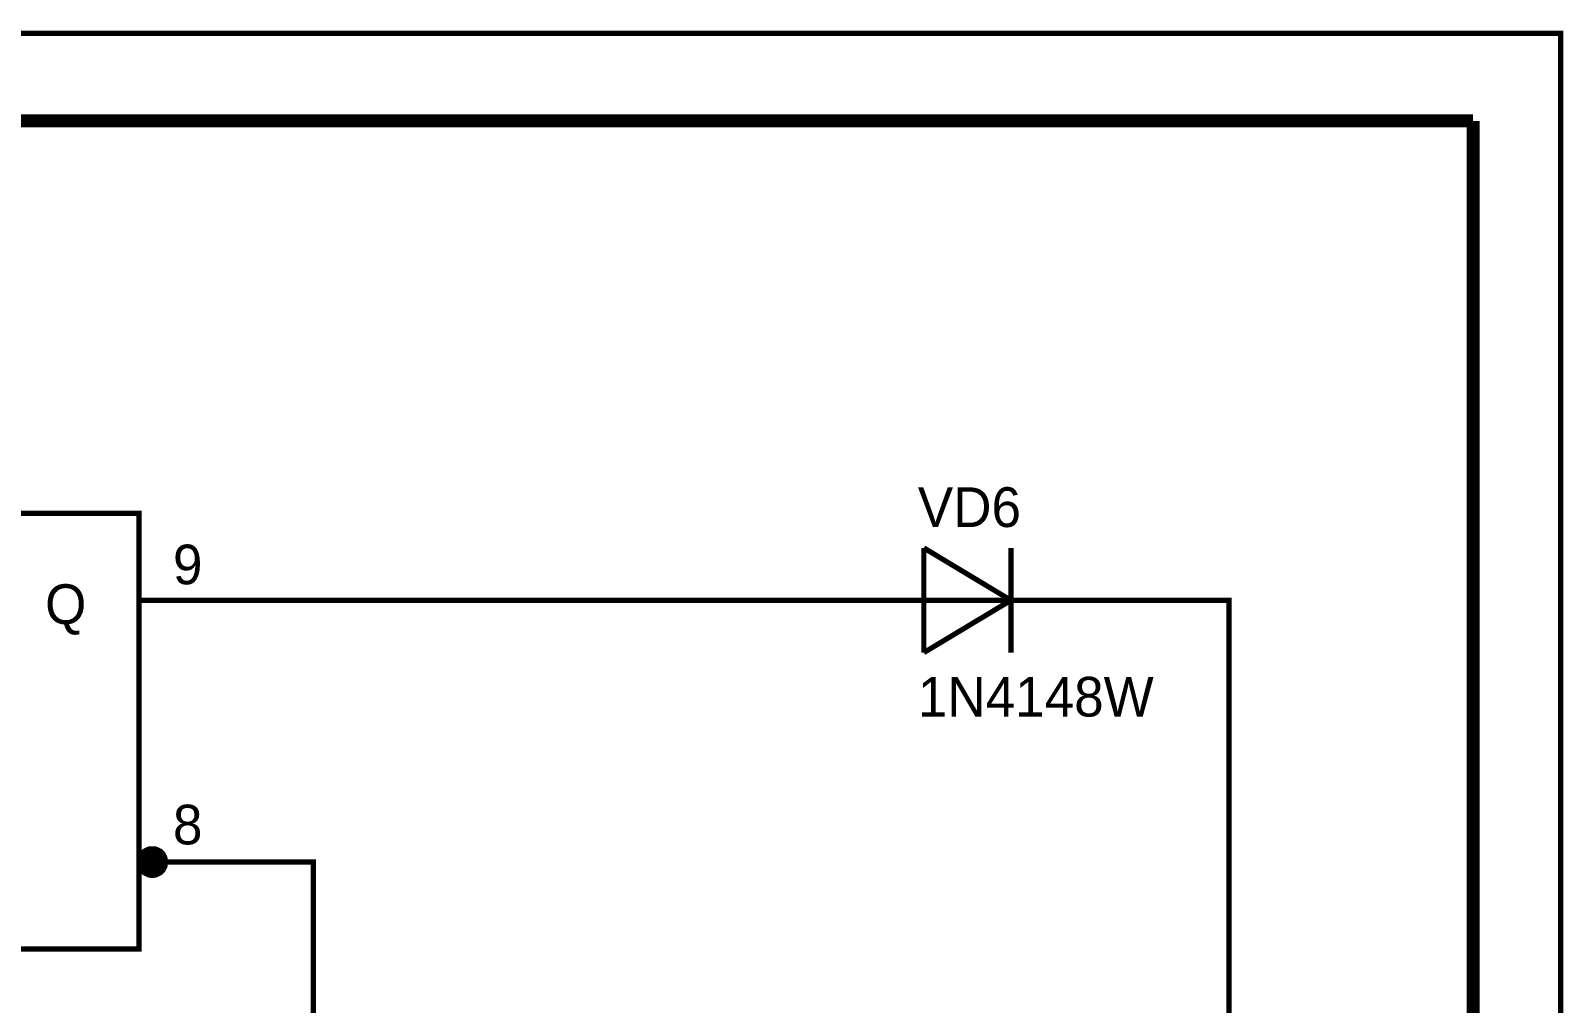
# Model space of a CAD drawing. Header units: millimetres. Extents: x 0 to 594, y 0 to 420.
# Drawn here: x 506.3 to 594.1, y 364.4 to 420.1 of the extents above; entities that cross this region are included whole.
import ezdxf

# ---------------------------------------------------------------- set-up
doc = ezdxf.new("R2010")
doc.units = ezdxf.units.MM
doc.layers.add('Sheet', color=255, linetype='Continuous')

msp = doc.modelspace()

# ---------------------------------------------------------------- linework, layer by layer
at = {"layer": 'Sheet'}
for points, const_width in [([(0.063, 420), (593.968, 420), (593.968, 0), (0.063, 0), (0.063, 420)], 0.3), ([(0.063, 420), (593.968, 420), (593.968, 0), (0.063, 0), (0.063, 420)], 0.3), ([(0.063, 420), (0.063, 0), (593.968, 0), (593.968, 420), (0.063, 420), (0.063, 420)], 0.0991), ([(0.063, 420), (0.063, 0), (593.968, 0), (593.968, 420), (0.063, 420), (0.063, 420)], 0.0991), ([(487.473, 392.486), (512.47, 392.486), (512.47, 367.5), (487.473, 367.5), (487.473, 392.486)], 0.3)]:
    msp.add_lwpolyline(points, close=True, dxfattribs=dict(at, const_width=const_width))
for points, const_width in [([(20.055, 414.977), (588.947, 414.977)], 0.749), ([(588.947, 414.977), (588.947, 4.991)], 0.749), ([(557.459, 390.496), (557.459, 384.495)], 0.3), ([(562.449, 387.495), (557.459, 390.496)], 0.3), ([(562.449, 390.496), (562.449, 384.495)], 0.3), ([(512.486, 387.495), (517.476, 387.495)], 0.3), ([(517.476, 387.495), (552.469, 387.495)], 0.3), ([(557.459, 387.495), (552.469, 387.495)], 0.3), ([(557.459, 384.495), (562.449, 387.495)], 0.3), ([(557.459, 387.495), (562.449, 387.495)], 0.3), ([(562.449, 387.495), (567.471, 387.495)], 0.3), ([(569.966, 222.477), (574.956, 222.477), (574.956, 317.495), (574.956, 387.495), (567.471, 387.495)], 0.3), ([(482.483, 377.482), (474.966, 377.482), (474.966, 359.982), (522.466, 359.982), (522.466, 372.491), (517.476, 372.491)], 0.3), ([(513.228, 373.249), (513.181, 373.249), (513.149, 373.249), (513.118, 373.233), (513.07, 373.233), (513.039, 373.233), (513.007, 373.218), (512.96, 373.202), (512.928, 373.186), (512.897, 373.17), (512.865, 373.154), (512.833, 373.139), (512.802, 373.123), (512.77, 373.107), (512.739, 373.075), (512.723, 373.06), (512.691, 373.028), (512.66, 372.996), (512.644, 372.981), (512.612, 372.949), (512.597, 372.917), (512.581, 372.886), (512.565, 372.854), (512.549, 372.823), (512.533, 372.791), (512.518, 372.759), (512.502, 372.712), (512.486, 372.681), (512.486, 372.649), (512.486, 372.602), (512.47, 372.57), (512.47, 372.538), (512.47, 372.491)], 0.3), ([(512.47, 372.491), (512.47, 372.444), (512.47, 372.412), (512.486, 372.38), (512.486, 372.333), (512.486, 372.301), (512.502, 372.27), (512.518, 372.222), (512.533, 372.191), (512.549, 372.159), (512.565, 372.128), (512.581, 372.096), (512.597, 372.065), (512.612, 372.033), (512.644, 372.001), (512.66, 371.986), (512.691, 371.954), (512.723, 371.922), (512.739, 371.907), (512.77, 371.875), (512.802, 371.859), (512.833, 371.843), (512.865, 371.828), (512.897, 371.812), (512.928, 371.796), (512.96, 371.78), (513.007, 371.764), (513.039, 371.749), (513.07, 371.749), (513.118, 371.749), (513.149, 371.733), (513.181, 371.733), (513.228, 371.733)], 0.3), ([(512.486, 372.491), (517.476, 372.491)], 0.3), ([(512.47, 372.491), (512.47, 372.538), (512.47, 372.57), (512.486, 372.602), (512.486, 372.649), (512.486, 372.681), (512.502, 372.712), (512.518, 372.759), (512.533, 372.791), (512.549, 372.823), (512.565, 372.854), (512.581, 372.886), (512.597, 372.917), (512.612, 372.949), (512.644, 372.981), (512.66, 372.996), (512.691, 373.028), (512.723, 373.06), (512.739, 373.075), (512.77, 373.107), (512.802, 373.123), (512.833, 373.139), (512.865, 373.154), (512.897, 373.17), (512.928, 373.186), (512.96, 373.202), (513.007, 373.218), (513.039, 373.233), (513.07, 373.233), (513.118, 373.233), (513.149, 373.249), (513.181, 373.249), (513.228, 373.249)], 0.0991), ([(513.228, 371.733), (513.181, 371.733), (513.149, 371.733), (513.118, 371.749), (513.07, 371.749), (513.039, 371.749), (513.007, 371.764), (512.96, 371.78), (512.928, 371.796), (512.897, 371.812), (512.865, 371.828), (512.833, 371.843), (512.802, 371.859), (512.77, 371.875), (512.739, 371.907), (512.723, 371.922), (512.691, 371.954), (512.66, 371.986), (512.644, 372.001), (512.612, 372.033), (512.597, 372.065), (512.581, 372.096), (512.565, 372.128), (512.549, 372.159), (512.533, 372.191), (512.518, 372.222), (512.502, 372.27), (512.486, 372.301), (512.486, 372.333), (512.486, 372.38), (512.47, 372.412), (512.47, 372.444), (512.47, 372.491)], 0.0991), ([(512.47, 372.491), (512.47, 372.491)], 0.0991), ([(513.986, 372.491), (513.986, 372.538), (513.986, 372.57), (513.97, 372.602), (513.97, 372.649), (513.97, 372.681), (513.955, 372.712), (513.939, 372.759), (513.923, 372.791), (513.907, 372.823), (513.891, 372.854), (513.876, 372.886), (513.86, 372.917), (513.844, 372.949), (513.813, 372.981), (513.797, 372.996), (513.765, 373.028), (513.734, 373.06), (513.718, 373.075), (513.686, 373.107), (513.655, 373.123), (513.623, 373.139), (513.591, 373.154), (513.56, 373.17), (513.528, 373.186), (513.497, 373.202), (513.449, 373.218), (513.418, 373.233), (513.386, 373.233), (513.339, 373.233), (513.307, 373.249), (513.276, 373.249), (513.228, 373.249)], 0.3), ([(513.228, 371.733), (513.276, 371.733), (513.307, 371.733), (513.339, 371.749), (513.386, 371.749), (513.418, 371.749), (513.449, 371.764), (513.497, 371.78), (513.528, 371.796), (513.56, 371.812), (513.591, 371.828), (513.623, 371.843), (513.655, 371.859), (513.686, 371.875), (513.718, 371.907), (513.734, 371.922), (513.765, 371.954), (513.797, 371.986), (513.813, 372.001), (513.844, 372.033), (513.86, 372.065), (513.876, 372.096), (513.891, 372.128), (513.907, 372.159), (513.923, 372.191), (513.939, 372.222), (513.955, 372.27), (513.97, 372.301), (513.97, 372.333), (513.97, 372.38), (513.986, 372.412), (513.986, 372.444), (513.986, 372.491)], 0.3), ([(513.228, 373.249), (513.228, 373.249)], 0.0991), ([(513.228, 373.249), (513.276, 373.249), (513.307, 373.249), (513.339, 373.233), (513.386, 373.233), (513.418, 373.233), (513.449, 373.218), (513.497, 373.202), (513.528, 373.186), (513.56, 373.17), (513.591, 373.154), (513.623, 373.139), (513.655, 373.123), (513.686, 373.107), (513.718, 373.075), (513.734, 373.06), (513.765, 373.028), (513.797, 372.996), (513.813, 372.981), (513.844, 372.949), (513.86, 372.917), (513.876, 372.886), (513.891, 372.854), (513.907, 372.823), (513.923, 372.791), (513.939, 372.759), (513.955, 372.712), (513.97, 372.681), (513.97, 372.649), (513.97, 372.602), (513.986, 372.57), (513.986, 372.538), (513.986, 372.491)], 0.0991), ([(513.986, 372.491), (513.986, 372.444), (513.986, 372.412), (513.97, 372.38), (513.97, 372.333), (513.97, 372.301), (513.955, 372.27), (513.939, 372.222), (513.923, 372.191), (513.907, 372.159), (513.891, 372.128), (513.876, 372.096), (513.86, 372.065), (513.844, 372.033), (513.813, 372.001), (513.797, 371.986), (513.765, 371.954), (513.734, 371.922), (513.718, 371.907), (513.686, 371.875), (513.655, 371.859), (513.623, 371.843), (513.591, 371.828), (513.56, 371.812), (513.528, 371.796), (513.497, 371.78), (513.449, 371.764), (513.418, 371.749), (513.386, 371.749), (513.339, 371.749), (513.307, 371.733), (513.276, 371.733), (513.228, 371.733)], 0.0991), ([(513.986, 372.491), (513.986, 372.491), (513.986, 372.491), (513.986, 372.491), (513.986, 372.491), (513.986, 372.491), (513.986, 372.491), (513.986, 372.491), (513.986, 372.491), (513.986, 372.491), (513.986, 372.491), (513.986, 372.491), (513.986, 372.491), (513.986, 372.491), (513.986, 372.491), (513.986, 372.491), (513.986, 372.491), (513.986, 372.491), (513.986, 372.491), (513.986, 372.491), (513.986, 372.491), (513.986, 372.491), (513.986, 372.491), (513.986, 372.491), (513.986, 372.491), (513.986, 372.491), (513.986, 372.491), (513.986, 372.491), (513.986, 372.491), (513.986, 372.491), (513.986, 372.491), (513.986, 372.491), (513.986, 372.491)], 0.0991), ([(513.986, 372.491), (513.986, 372.491)], 0.0991)]:
    msp.add_lwpolyline(points, dxfattribs=dict(at, const_width=const_width))
at = {"layer": 'Sheet', "const_width": 0.762}
msp.add_lwpolyline([(512.881, 372.5, 1), (513.643, 372.5, 1)], format="xyb", close=True, dxfattribs=at)

# ---------------------------------------------------------------- texts
at = {"layer": 'Sheet'}
for s, height, p in [('VD6', 2.2744, (557.112, 391.697)), ('9', 2.274, (514.413, 388.412)), ('Q', 2.274, (507.085, 386.137)), ('1N4148W', 2.2744, (557.112, 380.83)), ('8', 2.274, (514.413, 373.502))]:
    msp.add_text(s, height=height, dxfattribs=at).set_placement(p)

doc.saveas('drawing.dxf')
